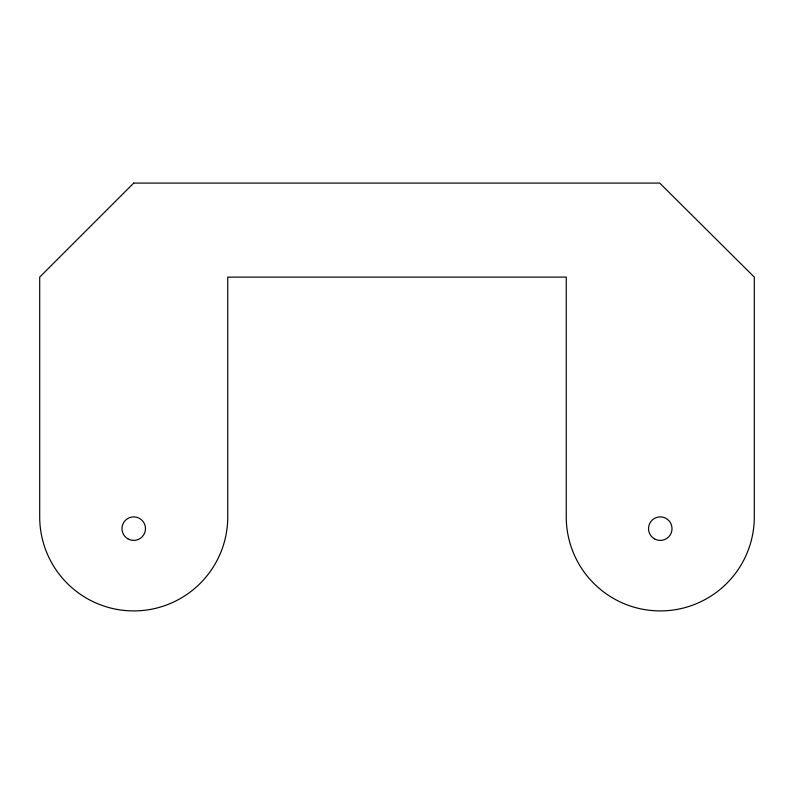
<?xml version="1.0" encoding="UTF-8"?>
<svg xmlns="http://www.w3.org/2000/svg" width="794" height="794" viewBox="0 0 794 794"><rect width="100%" height="100%" fill="white"/><g stroke="black" fill="none" stroke-linecap="round" stroke-linejoin="round"><path stroke-width="1.19" d="M133.729 183.086L39.7 277.116L39.7 516.884A94.029 94.029 0 0 0 133.729 610.914A94.029 94.029 0 0 0 227.749 516.884L227.749 277.116L566.251 277.116L566.251 516.884A94.029 94.029 0 0 0 660.271 610.914A94.029 94.029 0 0 0 754.3 516.884L754.3 277.116L659.705 183.086L133.729 183.086M654.395 538.818A11.751 11.751 0 0 0 672.032 528.635A11.751 11.751 0 0 0 654.395 518.462A11.751 11.751 0 0 0 654.395 538.818M127.854 538.818A11.751 11.751 0 0 0 145.481 528.635A11.751 11.751 0 0 0 127.854 518.462A11.751 11.751 0 0 0 127.854 538.818"/></g></svg>
